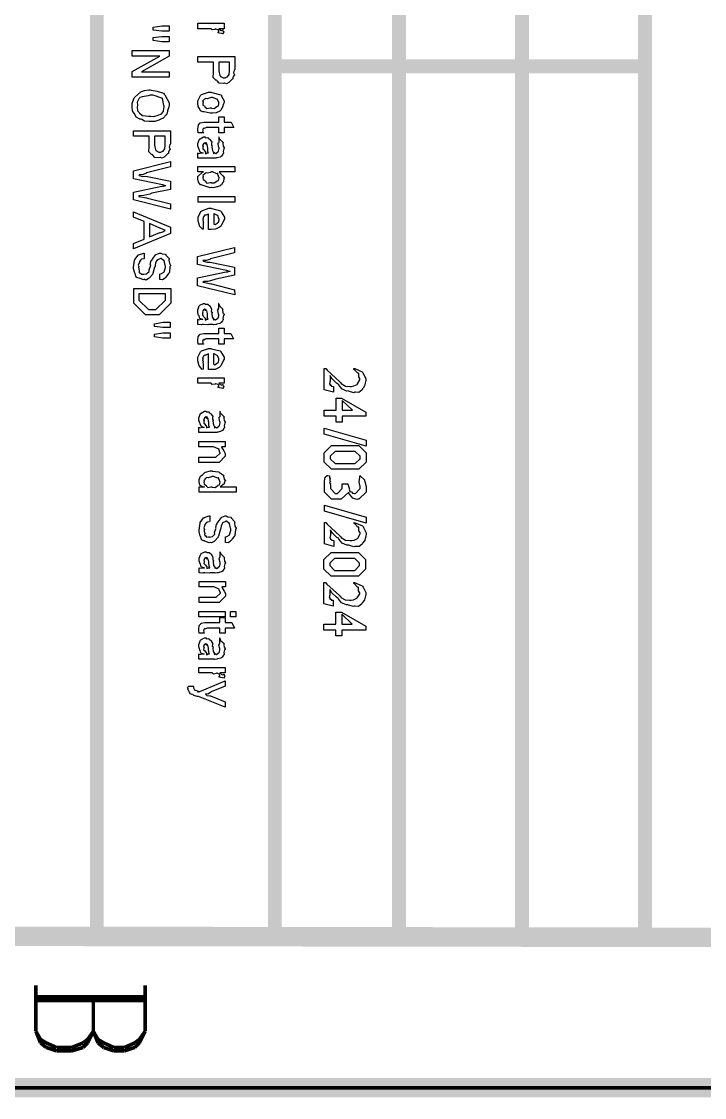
# Model space of a CAD drawing. Extents: x 0.1 to 11.6, y 0.3 to 16.2.
# Drawn here: x 2.802 to 3.793, y 0.296 to 1.857 of the extents above; entities that cross this region are included whole.
import ezdxf

# ---------------------------------------------------------------- set-up
doc = ezdxf.new("R2010")
doc.units = 0
doc.header["$MEASUREMENT"] = 0

msp = doc.modelspace()

# ---------------------------------------------------------------- linework, layer by layer
at = {"color": 0, "const_width": 0.005208}
msp.add_lwpolyline([(0.155003, 16.22), (11.57, 16.22), (11.57, 0.310004), (0.155003, 0.310004), (0.155003, 16.22)], close=True, dxfattribs=at)
at = {"color": 0}
for points, const_width in [([(2.91168, 0.530003), (2.91168, 4.18001)], 0.02), ([(3.16997, 0.528321), (3.16997, 4.18001)], 0.02), ([(3.34999, 0.528321), (3.34999, 4.18001)], 0.02), ([(3.52832, 0.528321), (3.52832, 4.18001)], 0.02), ([(3.70665, 0.528321), (3.70665, 4.18001)], 0.02), ([(3.16997, 1.79167), (3.70665, 1.79167)], 0.02), ([(11.315, 0.516656), (0.398329, 0.533311)], 0.028333), ([(2.82335, 0.391656), (2.82335, 0.458333)], 0.005208), ([(2.98167, 0.458333), (2.98167, 0.391656)], 0.005208), ([(2.98167, 0.441678), (2.82335, 0.441678)], 0.005208), ([(2.98167, 0.436686), (2.82335, 0.436686)], 0.005208), ([(2.90668, 0.436686), (2.90668, 0.391656)], 0.005208), ([(2.83003, 0.375), (2.82335, 0.391656)], 0.005208), ([(2.83003, 0.379992), (2.82335, 0.391656)], 0.005208), ([(2.90668, 0.391656), (2.89833, 0.375)], 0.005208), ([(2.90668, 0.391656), (2.89833, 0.379992)], 0.005208), ([(2.91336, 0.375), (2.90668, 0.391656)], 0.005208), ([(2.91336, 0.379992), (2.90668, 0.391656)], 0.005208), ([(2.98167, 0.391656), (2.97331, 0.375)], 0.005208), ([(2.98167, 0.391656), (2.97331, 0.379992)], 0.005208), ([(2.83832, 0.375), (2.83003, 0.379992)], 0.005208), ([(2.83832, 0.368326), (2.83003, 0.375)], 0.005208), ([(2.85335, 0.368326), (2.83832, 0.375)], 0.005208), ([(2.89165, 0.375), (2.875, 0.368326)], 0.005208), ([(2.89833, 0.379992), (2.89165, 0.375)], 0.005208), ([(2.89833, 0.375), (2.89165, 0.368326)], 0.005208), ([(2.92165, 0.375), (2.91336, 0.379992)], 0.005208), ([(2.92165, 0.368326), (2.91336, 0.375)], 0.005208), ([(2.93668, 0.368326), (2.92165, 0.375)], 0.005208), ([(2.96669, 0.375), (2.95167, 0.368326)], 0.005208), ([(2.97331, 0.379992), (2.96669, 0.375)], 0.005208), ([(2.97331, 0.375), (2.96669, 0.368326)], 0.005208), ([(2.85335, 0.363336), (2.83832, 0.368326)], 0.005208), ([(2.875, 0.368326), (2.85335, 0.368326)], 0.005208), ([(2.875, 0.363336), (2.85335, 0.363336)], 0.005208), ([(2.89165, 0.368326), (2.875, 0.363336)], 0.005208), ([(2.93668, 0.363336), (2.92165, 0.368326)], 0.005208), ([(2.95167, 0.368326), (2.93668, 0.368326)], 0.005208), ([(2.95167, 0.363336), (2.93668, 0.363336)], 0.005208), ([(2.96669, 0.368326), (2.95167, 0.363336)], 0.005208), ([(11.57, 0.310004), (0.155003, 0.310004)], 0.028333)]:
    msp.add_lwpolyline(points, dxfattribs=dict(at, const_width=const_width))
for points in [[(2.9936, 1.84847), (3.00597, 1.85043), (3.0166, 1.85043), (3.0166, 1.84283), (3.00597, 1.84283), (2.9936, 1.84435), (2.9936, 1.84847)], [(3.05806, 1.85406), (3.09625, 1.85406), (3.09625, 1.84625), (3.08865, 1.84625), (3.08903, 1.84543), (3.09218, 1.84369), (3.09451, 1.84446), (3.09472, 1.84429), (3.09451, 1.84386), (3.09472, 1.84196), (3.09625, 1.84212), (3.09625, 1.84212), (3.09571, 1.84158), (3.09451, 1.83942), (3.09478, 1.83876), (3.09472, 1.83865), (3.08712, 1.84017), (3.08712, 1.84017), (3.08865, 1.84196), (3.08865, 1.84256), (3.08865, 1.84256), (3.08757, 1.8444), (3.08735, 1.84451), (3.08735, 1.84451), (3.08442, 1.84571), (3.0841, 1.84582), (3.08301, 1.84522), (3.0791, 1.84468), (3.07747, 1.84625), (3.07693, 1.84625), (3.05806, 1.84625), (3.05806, 1.85406)], [(2.9936, 1.83328), (3.00597, 1.83501), (3.0166, 1.83501), (3.0166, 1.82742), (3.00597, 1.82742), (2.9936, 1.82915), (2.9936, 1.83328)], [(2.96306, 1.81446), (3.01665, 1.81446), (3.01665, 1.80643), (2.97651, 1.78386), (3.01665, 1.78386), (3.01665, 1.77604), (2.96306, 1.77604), (2.96306, 1.78407), (3.00319, 1.80664), (2.96306, 1.80664), (2.96306, 1.81446)], [(3.05811, 1.80572), (3.11171, 1.80572), (3.11171, 1.78683), (3.11089, 1.78614), (3.11008, 1.78228), (3.11133, 1.77951), (3.11128, 1.77903), (3.11046, 1.77815), (3.10883, 1.77479), (3.10889, 1.77328), (3.10867, 1.77294), (3.10764, 1.7724), (3.10422, 1.7691), (3.10368, 1.76882), (3.10303, 1.76801), (3.09987, 1.76633), (3.0975, 1.76731), (3.09674, 1.76731), (3.09511, 1.76671), (3.08931, 1.76719), (3.08643, 1.77078), (3.08567, 1.77143), (3.08469, 1.77121), (3.08051, 1.77522), (3.08111, 1.78299), (3.08111, 1.78554), (3.08111, 1.7979), (3.05811, 1.7979), (3.05811, 1.80572)], [(3.08871, 1.7979), (3.08871, 1.78597), (3.08843, 1.785), (3.09033, 1.77815), (3.09065, 1.77772), (3.0906, 1.77718), (3.095, 1.77512), (3.09651, 1.77512), (3.09651, 1.77512), (3.09771, 1.77512), (3.10075, 1.77642), (3.10107, 1.77664), (3.10107, 1.77664), (3.10357, 1.77994), (3.10368, 1.78033), (3.10368, 1.78033), (3.10411, 1.78472), (3.10411, 1.78618), (3.10411, 1.7979), (3.08871, 1.7979)], [(2.98921, 1.75776), (2.99035, 1.75728), (2.99918, 1.75543), (3.00819, 1.75256), (3.00939, 1.75146), (3.01019, 1.75038), (3.01676, 1.73867), (3.01676, 1.73475), (3.0159, 1.73301), (3.01438, 1.72706), (3.01383, 1.72368), (3.01329, 1.72282), (3.01215, 1.72114), (3.00808, 1.71647), (3.00472, 1.71506), (3.00375, 1.71457), (3.00174, 1.71376), (2.99561, 1.71186), (2.99126, 1.71175), (2.98986, 1.71175), (2.98757, 1.71164), (2.98079, 1.71229), (2.97678, 1.71431), (2.97575, 1.71479), (2.9739, 1.71485), (2.96858, 1.71767), (2.96674, 1.72217), (2.96619, 1.72304), (2.96582, 1.72299), (2.96354, 1.72706), (2.96317, 1.73286), (2.96317, 1.73475), (2.96317, 1.73779), (2.96604, 1.74604), (2.96664, 1.7469), (2.96696, 1.74701), (2.97538, 1.7545), (2.9764, 1.75494), (2.9764, 1.75494), (2.98096, 1.75667), (2.98714, 1.75776), (2.98921, 1.75776)], [(2.98921, 1.74994), (2.98639, 1.74903), (2.9776, 1.74735), (2.97428, 1.74636), (2.97379, 1.74561), (2.9726, 1.74447), (2.97017, 1.73975), (2.97076, 1.736), (2.97076, 1.73475), (2.97021, 1.73307), (2.97054, 1.72726), (2.97325, 1.72444), (2.97379, 1.72368), (2.97368, 1.72353), (2.97797, 1.72049), (2.98687, 1.71935), (2.98986, 1.71935), (2.98986, 1.71935), (2.99414, 1.71869), (3.00076, 1.72097), (3.00179, 1.72131), (3.00179, 1.72131), (3.00521, 1.72211), (3.0084, 1.72612), (3.00851, 1.72672), (3.00831, 1.72706), (3.00917, 1.73269), (3.00917, 1.73454), (3.00879, 1.73475), (3.00678, 1.74485), (3.00635, 1.74561), (3.00575, 1.74567), (2.99333, 1.74994), (2.98921, 1.74994)], [(3.07731, 1.7544), (3.07856, 1.7539), (3.09164, 1.75028), (3.0925, 1.7494), (3.09261, 1.74858), (3.0964, 1.74143), (3.0964, 1.73899), (3.09554, 1.73747), (3.09381, 1.73236), (3.09224, 1.72885), (3.09142, 1.72814), (3.09017, 1.72678), (3.0849, 1.72396), (3.07954, 1.72379), (3.07775, 1.72379), (3.07611, 1.72353), (3.06733, 1.72542), (3.06668, 1.72575), (3.06554, 1.72564), (3.06196, 1.72732), (3.06071, 1.73058), (3.06039, 1.73118), (3.06028, 1.73118), (3.05849, 1.73356), (3.05821, 1.73763), (3.05821, 1.73899), (3.05821, 1.74181), (3.06218, 1.74957), (3.06299, 1.75028), (3.06342, 1.75082), (3.07383, 1.7544), (3.07731, 1.7544)], [(3.07731, 1.74658), (3.07611, 1.74576), (3.07161, 1.74457), (3.06913, 1.74496), (3.06862, 1.74462), (3.06765, 1.74382), (3.06515, 1.74089), (3.06581, 1.73947), (3.06581, 1.73899), (3.06538, 1.73839), (3.06554, 1.73546), (3.06814, 1.73394), (3.06862, 1.73357), (3.06847, 1.73296), (3.07101, 1.73031), (3.0759, 1.73139), (3.07753, 1.73139), (3.07781, 1.73085), (3.08176, 1.73058), (3.0855, 1.73324), (3.08599, 1.73356), (3.08604, 1.73351), (3.08806, 1.73438), (3.08882, 1.73785), (3.08882, 1.73899), (3.08854, 1.73921), (3.08643, 1.74431), (3.08599, 1.74462), (3.0855, 1.74408), (3.07932, 1.74658), (3.07731, 1.74658)], [(3.06674, 1.69526), (3.05892, 1.69526), (3.05875, 1.69536), (3.05826, 1.69938), (3.05826, 1.70068), (3.05826, 1.70068), (3.05897, 1.70643), (3.05914, 1.70676), (3.05925, 1.70692), (3.06162, 1.70964), (3.06196, 1.70981), (3.06196, 1.70981), (3.06717, 1.71067), (3.0689, 1.71067), (3.08886, 1.71067), (3.08886, 1.71826), (3.09646, 1.71826), (3.09646, 1.71067), (3.10644, 1.71067), (3.11035, 1.70285), (3.09646, 1.70285), (3.09646, 1.69526), (3.08886, 1.69526), (3.08886, 1.70285), (3.07042, 1.70285), (3.06967, 1.70232), (3.06694, 1.70128), (3.06739, 1.70264), (3.06739, 1.70264), (3.06694, 1.70215), (3.0656, 1.70063), (3.06629, 1.70133), (3.06629, 1.70133), (3.06586, 1.70079), (3.06494, 1.69883), (3.06586, 1.69879), (3.06586, 1.69874), (3.06549, 1.69824), (3.06511, 1.69624), (3.06657, 1.69564), (3.06674, 1.69526)], [(2.96479, 1.69792), (3.01839, 1.69792), (3.01839, 1.67904), (3.01758, 1.67833), (3.01676, 1.67449), (3.01801, 1.67171), (3.01796, 1.67122), (3.01714, 1.67036), (3.01551, 1.667), (3.01557, 1.66547), (3.01535, 1.66515), (3.01432, 1.66461), (3.0109, 1.66129), (3.01036, 1.66103), (3.00971, 1.66021), (3.00657, 1.65853), (3.00418, 1.6595), (3.00342, 1.6595), (3.00179, 1.65892), (2.99599, 1.6594), (2.99311, 1.66297), (2.99235, 1.66362), (2.99137, 1.66342), (2.98719, 1.66743), (2.98779, 1.67518), (2.98779, 1.67774), (2.98779, 1.69011), (2.96479, 1.69011), (2.96479, 1.69792)], [(2.99539, 1.69011), (2.99539, 1.67817), (2.99511, 1.67719), (2.99701, 1.67036), (2.99735, 1.66992), (2.99729, 1.66938), (3.00168, 1.66732), (3.00319, 1.66732), (3.00319, 1.66732), (3.00439, 1.66732), (3.00743, 1.66862), (3.00776, 1.66883), (3.00776, 1.66883), (3.01025, 1.67215), (3.01036, 1.67253), (3.01036, 1.67253), (3.01079, 1.67692), (3.01079, 1.67839), (3.01079, 1.69011), (2.99539, 1.69011)], [(3.06592, 1.66618), (3.06506, 1.66585), (3.06142, 1.66738), (3.06033, 1.67111), (3.06006, 1.6716), (3.05963, 1.67188), (3.05832, 1.67626), (3.05832, 1.67768), (3.05832, 1.67985), (3.06065, 1.68588), (3.06114, 1.68636), (3.06136, 1.68658), (3.06657, 1.68918), (3.06831, 1.68918), (3.06831, 1.68918), (3.0695, 1.68815), (3.07269, 1.68832), (3.07308, 1.6881), (3.07335, 1.6875), (3.07611, 1.6856), (3.07633, 1.68528), (3.07617, 1.68479), (3.07835, 1.68153), (3.0785, 1.68115), (3.07818, 1.68033), (3.07796, 1.67751), (3.0791, 1.67654), (3.07915, 1.67617), (3.07872, 1.67458), (3.07926, 1.66943), (3.08111, 1.66672), (3.08132, 1.66618), (3.08111, 1.6659), (3.081, 1.66482), (3.08219, 1.66618), (3.08263, 1.66618), (3.08257, 1.66612), (3.0841, 1.66519), (3.08697, 1.66749), (3.08718, 1.66769), (3.08718, 1.66769), (3.08832, 1.66862), (3.08892, 1.67236), (3.08892, 1.67356), (3.08865, 1.67383), (3.08746, 1.67871), (3.08718, 1.67899), (3.08718, 1.67899), (3.08838, 1.68132), (3.08892, 1.68137), (3.08892, 1.68918), (3.08865, 1.68896), (3.08931, 1.68668), (3.08979, 1.68636), (3.09, 1.68576), (3.09446, 1.68153), (3.09478, 1.68093), (3.09446, 1.67974), (3.095, 1.67568), (3.09651, 1.67344), (3.09651, 1.67269), (3.09576, 1.67176), (3.09478, 1.66797), (3.09521, 1.66558), (3.095, 1.6651), (3.09429, 1.66417), (3.09229, 1.66129), (3.09153, 1.66092), (3.09131, 1.66075), (3.09044, 1.6601), (3.08599, 1.6589), (3.08544, 1.65881), (3.08442, 1.65858), (3.08137, 1.65821), (3.08051, 1.65858), (3.08024, 1.65858), (3.07417, 1.65858), (3.07292, 1.65831), (3.06668, 1.65858), (3.06461, 1.65858), (3.06353, 1.65831), (3.05963, 1.65858), (3.05832, 1.65858), (3.05832, 1.66618), (3.05875, 1.66536), (3.06413, 1.66618), (3.06592, 1.66618)], [(3.07374, 1.66618), (3.07374, 1.66618), (3.07275, 1.66829), (3.07249, 1.67356), (3.07243, 1.67443), (3.07232, 1.67449), (3.07161, 1.67854), (3.07156, 1.67876), (3.07113, 1.6786), (3.0695, 1.67871), (3.07053, 1.68067), (3.07047, 1.68072), (3.06999, 1.68039), (3.06825, 1.67974), (3.06917, 1.68137), (3.06917, 1.68137), (3.06858, 1.68088), (3.06651, 1.67953), (3.06679, 1.68007), (3.06679, 1.68007), (3.06625, 1.67936), (3.06506, 1.67681), (3.06592, 1.67583), (3.06592, 1.67551), (3.06549, 1.67486), (3.06521, 1.6721), (3.06679, 1.6709), (3.067, 1.67051), (3.06689, 1.67042), (3.06939, 1.66726), (3.06961, 1.66704), (3.06933, 1.66667), (3.06933, 1.66493), (3.07178, 1.66618), (3.07264, 1.66618), (3.07374, 1.66618)], [(2.9649, 1.64014), (3.0185, 1.65338), (3.0185, 1.64578), (2.98378, 1.6371), (2.98253, 1.63601), (2.97749, 1.63422), (2.97342, 1.6345), (2.9725, 1.63428), (2.97331, 1.63331), (2.97857, 1.63183), (2.98264, 1.63222), (2.98292, 1.63211), (3.0185, 1.62494), (3.0185, 1.61301), (2.99137, 1.60758), (2.98861, 1.60644), (2.97982, 1.60422), (2.9739, 1.60394), (2.9725, 1.60368), (2.97282, 1.60297), (2.98394, 1.60075), (2.98508, 1.60043), (3.0185, 1.59196), (3.01872, 1.58458), (2.9649, 1.59782), (2.9649, 1.60932), (3.00612, 1.61779), (3.00612, 1.61779), (3.00857, 1.61783), (3.01112, 1.61887), (3.01199, 1.61887), (3.01112, 1.61838), (3.00722, 1.61985), (3.00678, 1.61996), (2.9649, 1.62842), (2.9649, 1.64014)], [(3.05838, 1.63846), (3.05838, 1.64626), (3.11199, 1.64626), (3.11199, 1.63846), (3.08919, 1.63846), (3.09011, 1.63693), (3.09435, 1.63297), (3.09657, 1.63043), (3.09657, 1.62956), (3.09571, 1.62879), (3.09549, 1.62435), (3.09526, 1.62392), (3.09457, 1.62294), (3.0925, 1.61996), (3.09158, 1.61957), (3.09136, 1.61936), (3.0905, 1.61849), (3.08604, 1.61692), (3.0855, 1.61675), (3.08421, 1.61637), (3.08024, 1.6154), (3.07861, 1.61567), (3.07813, 1.61567), (3.07601, 1.6154), (3.06424, 1.61914), (3.06336, 1.61979), (3.06222, 1.61985), (3.05897, 1.62338), (3.05838, 1.62804), (3.05838, 1.62956), (3.05838, 1.63178), (3.06506, 1.63797), (3.0664, 1.63846), (3.05838, 1.63846)], [(3.07769, 1.63846), (3.07661, 1.63764), (3.07232, 1.63661), (3.07026, 1.63737), (3.06988, 1.63715), (3.06868, 1.63624), (3.06549, 1.63308), (3.06597, 1.63162), (3.06597, 1.63108), (3.06554, 1.63047), (3.06569, 1.6275), (3.06831, 1.62603), (3.06879, 1.62565), (3.06862, 1.625), (3.07113, 1.62218), (3.07585, 1.62326), (3.07747, 1.62326), (3.07781, 1.62267), (3.08188, 1.62244), (3.08567, 1.62511), (3.08615, 1.62543), (3.08621, 1.62538), (3.08822, 1.62625), (3.08897, 1.62972), (3.08897, 1.63086), (3.08871, 1.63103), (3.08658, 1.63596), (3.08615, 1.63628), (3.08567, 1.63579), (3.07964, 1.63846), (3.07769, 1.63846)], [(3.05849, 1.6026), (3.11208, 1.6026), (3.11208, 1.59478), (3.05849, 1.59478), (3.05849, 1.6026)], [(2.965, 1.58057), (3.01861, 1.55821), (3.01861, 1.54932), (2.965, 1.52697), (2.965, 1.53456), (2.98042, 1.54107), (2.98042, 1.56646), (2.965, 1.57297), (2.965, 1.58057)], [(3.06608, 1.56272), (3.06608, 1.55533), (3.06483, 1.55528), (3.06076, 1.5599), (3.06044, 1.56054), (3.06044, 1.56054), (3.05849, 1.56754), (3.05849, 1.56987), (3.05849, 1.57281), (3.06261, 1.58089), (3.06347, 1.5816), (3.06386, 1.58214), (3.07394, 1.58572), (3.07736, 1.58572), (3.0785, 1.58524), (3.09082, 1.58214), (3.09169, 1.58138), (3.09207, 1.58051), (3.09668, 1.57269), (3.09668, 1.5701), (3.09581, 1.56863), (3.09196, 1.56017), (3.09104, 1.55946), (3.08974, 1.55811), (3.08382, 1.55529), (3.07764, 1.55513), (3.07563, 1.55513), (3.07536, 1.55496), (3.07422, 1.55513), (3.07389, 1.55513), (3.07389, 1.5779), (3.07329, 1.57715), (3.07026, 1.57568), (3.06825, 1.57585), (3.06803, 1.57553), (3.06722, 1.57471), (3.06532, 1.57172), (3.06608, 1.57038), (3.06608, 1.56987), (3.06554, 1.56922), (3.06608, 1.56646), (3.06608, 1.56554), (3.06581, 1.56543), (3.06608, 1.56343), (3.06608, 1.56272)], [(3.08149, 1.5779), (3.08149, 1.56272), (3.08143, 1.56267), (3.08317, 1.56201), (3.08615, 1.56424), (3.08649, 1.56446), (3.08649, 1.56446), (3.08838, 1.56543), (3.08908, 1.56912), (3.08908, 1.57032), (3.08882, 1.57047), (3.08724, 1.57542), (3.08692, 1.57574), (3.08669, 1.57547), (3.08203, 1.5779), (3.08149, 1.5779)], [(2.98801, 1.56343), (2.98801, 1.54411), (3.00319, 1.55062), (3.00331, 1.55035), (3.00726, 1.55143), (3.01085, 1.55382), (3.01101, 1.55387), (3.01014, 1.55399), (3.00379, 1.55681), (3.00299, 1.55712), (2.98801, 1.56343)], [(2.98053, 1.52083), (2.98053, 1.51303), (2.98008, 1.51232), (2.97646, 1.51172), (2.97618, 1.5115), (2.97542, 1.51079), (2.97336, 1.50836), (2.97364, 1.50743), (2.97358, 1.50717), (2.97293, 1.5064), (2.97185, 1.50336), (2.97271, 1.50136), (2.97271, 1.50065), (2.97211, 1.50017), (2.97325, 1.49544), (2.97336, 1.49501), (2.97304, 1.49442), (2.97331, 1.49197), (2.97532, 1.49175), (2.97553, 1.49154), (2.97538, 1.49143), (2.97586, 1.49001), (2.97868, 1.49024), (2.97965, 1.49024), (2.98004, 1.48996), (2.98406, 1.49078), (2.98443, 1.49089), (2.98443, 1.49089), (2.98747, 1.49387), (2.98768, 1.49436), (2.98768, 1.49436), (2.98742, 1.49658), (2.98958, 1.50196), (2.98986, 1.50304), (2.98921, 1.50396), (2.99013, 1.50857), (2.99283, 1.51232), (2.99311, 1.51281), (2.99311, 1.51281), (2.99739, 1.51856), (2.99789, 1.51888), (2.99794, 1.51888), (3.00276, 1.52083), (3.00439, 1.52083), (3.00439, 1.52083), (3.00667, 1.51953), (3.01101, 1.51904), (3.01156, 1.51867), (3.01172, 1.51796), (3.01644, 1.51269), (3.01676, 1.51193), (3.01633, 1.51064), (3.01693, 1.50597), (3.01872, 1.50315), (3.01872, 1.50217), (3.01768, 1.50108), (3.01708, 1.49274), (3.01676, 1.49197), (3.01579, 1.491), (3.01324, 1.48753), (3.01187, 1.48568), (3.01133, 1.48525), (3.01058, 1.48415), (3.007, 1.48172), (3.00407, 1.48247), (3.00331, 1.48242), (3.00331, 1.49024), (3.00331, 1.49024), (3.00543, 1.49089), (3.00885, 1.49306), (3.00917, 1.49349), (3.00917, 1.49349), (3.01112, 1.49983), (3.01112, 1.50196), (3.01074, 1.50282), (3.00928, 1.50999), (3.00896, 1.51042), (3.0084, 1.51008), (3.00504, 1.51303), (3.00396, 1.51303), (3.0031, 1.51243), (3.00006, 1.51107), (2.99963, 1.51133), (2.99963, 1.51129), (2.99881, 1.51019), (2.99701, 1.50657), (2.99642, 1.50276), (2.99615, 1.50151), (2.99556, 1.50017), (2.99311, 1.49137), (2.99289, 1.49089), (2.99257, 1.48986), (2.98822, 1.48492), (2.98768, 1.4846), (2.98676, 1.48367), (2.98324, 1.48156), (2.98118, 1.48242), (2.98053, 1.48242), (2.97982, 1.48178), (2.97331, 1.48443), (2.97271, 1.48481), (2.972, 1.48449), (2.96858, 1.486), (2.96739, 1.49046), (2.96707, 1.4911), (2.96658, 1.49143), (2.96511, 1.49804), (2.96511, 1.50022), (2.96511, 1.50022), (2.96653, 1.51053), (2.96685, 1.51129), (2.96685, 1.51129), (2.97168, 1.51779), (2.97228, 1.51822), (2.97228, 1.51833), (2.97976, 1.52083), (2.98053, 1.52083)], [(3.05783, 1.51568), (3.11143, 1.52892), (3.11143, 1.52132), (3.07671, 1.51264), (3.07547, 1.51156), (3.07042, 1.50976), (3.06635, 1.51004), (3.06543, 1.50982), (3.06625, 1.50885), (3.0715, 1.50737), (3.07557, 1.50776), (3.07585, 1.50765), (3.11143, 1.50049), (3.11143, 1.48856), (3.08431, 1.48313), (3.08154, 1.48199), (3.07275, 1.47976), (3.06683, 1.47949), (3.06543, 1.47922), (3.06575, 1.47851), (3.07688, 1.47629), (3.07801, 1.47596), (3.11143, 1.4675), (3.11165, 1.46012), (3.05783, 1.47336), (3.05783, 1.48486), (3.09907, 1.49332), (3.09907, 1.49332), (3.10151, 1.49338), (3.10406, 1.49442), (3.10493, 1.49442), (3.10406, 1.49392), (3.10015, 1.49539), (3.09972, 1.4955), (3.05783, 1.50396), (3.05783, 1.51568)], [(2.96522, 1.46946), (3.01882, 1.46946), (3.01882, 1.4534), (3.01882, 1.44797), (3.0019, 1.43104), (2.99235, 1.43104), (2.98215, 1.43104), (2.96522, 1.44797), (2.96522, 1.45275), (2.96522, 1.46946)], [(2.97282, 1.46164), (2.97282, 1.45296), (2.97282, 1.45253), (2.98671, 1.43886), (2.99235, 1.43886), (2.99735, 1.43886), (3.01124, 1.45253), (3.01124, 1.45318), (3.01124, 1.46164), (2.97282, 1.46164)], [(3.0656, 1.42469), (3.06472, 1.42438), (3.06108, 1.42589), (3.06, 1.42962), (3.05974, 1.43013), (3.05931, 1.43039), (3.058, 1.43479), (3.058, 1.43619), (3.058, 1.43838), (3.06033, 1.44439), (3.06082, 1.44487), (3.06104, 1.4451), (3.06625, 1.44769), (3.06799, 1.44769), (3.06799, 1.44769), (3.06917, 1.44667), (3.07238, 1.44683), (3.07275, 1.44661), (3.07303, 1.44601), (3.07579, 1.44411), (3.07601, 1.44379), (3.07585, 1.44331), (3.07801, 1.44006), (3.07818, 1.43967), (3.07785, 1.43886), (3.07764, 1.43604), (3.07878, 1.43506), (3.07883, 1.43468), (3.0784, 1.43311), (3.07894, 1.42794), (3.08078, 1.42524), (3.081, 1.42469), (3.08078, 1.42443), (3.08068, 1.42333), (3.08188, 1.42469), (3.08231, 1.42469), (3.08225, 1.42464), (3.08376, 1.42372), (3.08664, 1.426), (3.08686, 1.42622), (3.08686, 1.42622), (3.088, 1.42714), (3.0886, 1.43088), (3.0886, 1.43207), (3.08832, 1.43235), (3.08712, 1.43722), (3.08686, 1.4375), (3.08686, 1.4375), (3.08806, 1.43983), (3.0886, 1.43989), (3.0886, 1.44769), (3.08832, 1.44749), (3.08897, 1.44521), (3.08946, 1.44487), (3.08968, 1.44428), (3.09412, 1.44006), (3.09446, 1.43946), (3.09412, 1.43826), (3.09467, 1.43419), (3.09619, 1.43196), (3.09619, 1.43121), (3.09543, 1.43028), (3.09446, 1.42649), (3.09489, 1.4241), (3.09467, 1.42361), (3.09397, 1.42269), (3.09196, 1.41982), (3.09119, 1.41943), (3.09099, 1.41928), (3.09011, 1.41862), (3.08567, 1.41743), (3.08512, 1.41732), (3.0841, 1.4171), (3.08106, 1.41672), (3.08018, 1.4171), (3.07992, 1.4171), (3.07383, 1.4171), (3.0726, 1.41683), (3.06635, 1.4171), (3.06429, 1.4171), (3.06321, 1.41683), (3.05931, 1.4171), (3.058, 1.4171), (3.058, 1.42469), (3.05843, 1.42387), (3.06381, 1.42469), (3.0656, 1.42469)], [(3.0734, 1.42469), (3.0734, 1.42469), (3.07243, 1.42681), (3.07215, 1.43207), (3.0721, 1.43294), (3.072, 1.433), (3.07129, 1.43707), (3.07124, 1.43728), (3.07081, 1.43713), (3.06917, 1.43722), (3.07021, 1.43918), (3.07015, 1.43924), (3.06967, 1.43892), (3.06793, 1.43826), (3.06885, 1.43989), (3.06885, 1.43989), (3.06825, 1.4394), (3.06619, 1.43804), (3.06646, 1.43858), (3.06646, 1.43858), (3.06592, 1.43788), (3.06472, 1.43533), (3.0656, 1.43435), (3.0656, 1.43403), (3.06515, 1.43338), (3.06489, 1.43061), (3.06646, 1.42942), (3.06668, 1.42904), (3.06657, 1.42893), (3.06907, 1.42578), (3.06928, 1.42557), (3.06901, 1.42518), (3.06901, 1.42344), (3.07146, 1.42469), (3.07232, 1.42469), (3.0734, 1.42469)], [(2.99511, 1.41835), (3.00749, 1.42031), (3.01812, 1.42031), (3.01812, 1.41271), (3.00749, 1.41271), (2.99511, 1.41422), (2.99511, 1.41835)], [(2.99511, 1.40315), (3.00749, 1.40489), (3.01812, 1.40489), (3.01812, 1.39729), (3.00749, 1.39729), (2.99511, 1.39903), (2.99511, 1.40315)], [(3.06651, 1.38862), (3.05871, 1.38862), (3.05854, 1.38873), (3.05806, 1.39274), (3.05806, 1.39404), (3.05806, 1.39404), (3.05875, 1.39979), (3.05892, 1.40012), (3.05903, 1.40028), (3.06142, 1.403), (3.06174, 1.40315), (3.06174, 1.40315), (3.06694, 1.40403), (3.06868, 1.40403), (3.08865, 1.40403), (3.08865, 1.41163), (3.09625, 1.41163), (3.09625, 1.40403), (3.10622, 1.40403), (3.11014, 1.39621), (3.09625, 1.39621), (3.09625, 1.38862), (3.08865, 1.38862), (3.08865, 1.39621), (3.07021, 1.39621), (3.06944, 1.39567), (3.06674, 1.39464), (3.06717, 1.396), (3.06717, 1.396), (3.06674, 1.39551), (3.06538, 1.39399), (3.06608, 1.39469), (3.06608, 1.39469), (3.06565, 1.39415), (3.06472, 1.39219), (3.06565, 1.39214), (3.06565, 1.3921), (3.06526, 1.3916), (3.06489, 1.3896), (3.06635, 1.389), (3.06651, 1.38862)], [(3.06569, 1.35954), (3.06569, 1.35216), (3.06446, 1.35211), (3.06039, 1.35672), (3.06006, 1.35737), (3.06006, 1.35737), (3.05811, 1.36437), (3.05811, 1.3667), (3.05811, 1.36963), (3.06222, 1.37771), (3.0631, 1.37842), (3.06347, 1.37896), (3.07357, 1.38254), (3.07699, 1.38254), (3.07813, 1.38205), (3.09044, 1.37896), (3.09131, 1.3782), (3.09169, 1.37733), (3.09631, 1.36952), (3.09631, 1.36692), (3.09543, 1.36545), (3.09158, 1.35699), (3.09065, 1.35628), (3.08936, 1.35493), (3.08344, 1.35211), (3.07726, 1.35194), (3.07525, 1.35194), (3.07497, 1.35178), (3.07383, 1.35194), (3.07351, 1.35194), (3.07351, 1.37473), (3.07292, 1.37397), (3.06988, 1.3725), (3.06787, 1.37267), (3.06765, 1.37234), (3.06685, 1.37153), (3.06494, 1.36854), (3.06569, 1.36719), (3.06569, 1.3667), (3.06515, 1.36605), (3.06569, 1.36328), (3.06569, 1.36236), (3.06543, 1.36225), (3.06569, 1.36024), (3.06569, 1.35954)], [(3.08111, 1.37473), (3.08111, 1.35954), (3.08106, 1.35948), (3.08279, 1.35883), (3.08578, 1.36106), (3.0861, 1.36127), (3.0861, 1.36127), (3.088, 1.36225), (3.08871, 1.36594), (3.08871, 1.36713), (3.08843, 1.3673), (3.08686, 1.37223), (3.08653, 1.37256), (3.08632, 1.37229), (3.08165, 1.37473), (3.08111, 1.37473)], [(3.25489, 1.31885), (3.24143, 1.32232), (3.24143, 1.35335), (3.2436, 1.35335), (3.24561, 1.35097), (3.26389, 1.33415), (3.26531, 1.33317), (3.26585, 1.3316), (3.27214, 1.32785), (3.27869, 1.32731), (3.28093, 1.32731), (3.28093, 1.32731), (3.28435, 1.32802), (3.28922, 1.33024), (3.28982, 1.33078), (3.28982, 1.33095), (3.29329, 1.33686), (3.29329, 1.33882), (3.29312, 1.33876), (3.29144, 1.34131), (3.29144, 1.34608), (3.29113, 1.34663), (3.2901, 1.34663), (3.28532, 1.35156), (3.28461, 1.35183), (3.28461, 1.35335), (3.28586, 1.35319), (3.29665, 1.34847), (3.29742, 1.34771), (3.29812, 1.34625), (3.30197, 1.3386), (3.30197, 1.33599), (3.30154, 1.33398), (3.30007, 1.32802), (3.29779, 1.32465), (3.29699, 1.32384), (3.29628, 1.32227), (3.29161, 1.31858), (3.28683, 1.31885), (3.28526, 1.31885), (3.28429, 1.31825), (3.27686, 1.32048), (3.27615, 1.3208), (3.27403, 1.32058), (3.26704, 1.32368), (3.26247, 1.32948), (3.26161, 1.33057), (3.25939, 1.33192), (3.25293, 1.33827), (3.25032, 1.34261), (3.25011, 1.34294), (3.25011, 1.33447), (3.24963, 1.33377), (3.24903, 1.33116), (3.25028, 1.33095), (3.25032, 1.33078), (3.25006, 1.33057), (3.24978, 1.32916), (3.25163, 1.32899), (3.25185, 1.32883), (3.25168, 1.32878), (3.25179, 1.32764), (3.25456, 1.32742), (3.25489, 1.32731), (3.25489, 1.31885)], [(3.05817, 1.33963), (3.09636, 1.33963), (3.09636, 1.33181), (3.08876, 1.33181), (3.08914, 1.331), (3.09229, 1.32926), (3.09463, 1.33002), (3.09483, 1.32986), (3.09463, 1.32942), (3.09483, 1.32753), (3.09636, 1.32769), (3.09636, 1.32769), (3.09581, 1.32715), (3.09463, 1.32498), (3.09489, 1.32433), (3.09483, 1.32422), (3.08724, 1.32574), (3.08724, 1.32574), (3.08876, 1.32753), (3.08876, 1.32813), (3.08876, 1.32813), (3.08768, 1.32997), (3.08746, 1.33008), (3.08746, 1.33008), (3.08453, 1.33127), (3.08421, 1.33138), (3.08311, 1.33078), (3.07921, 1.33024), (3.07758, 1.33181), (3.07704, 1.33181), (3.05817, 1.33181), (3.05817, 1.33963)], [(3.26753, 1.27556), (3.25885, 1.27556), (3.25885, 1.28402), (3.24149, 1.28402), (3.24149, 1.2927), (3.25885, 1.2927), (3.25885, 1.31006), (3.26665, 1.31006), (3.30203, 1.28988), (3.30203, 1.28402), (3.26753, 1.28402), (3.26753, 1.27556)], [(3.26753, 1.2927), (3.28228, 1.2927), (3.26753, 1.30702), (3.26753, 1.2927)], [(3.06739, 1.26828), (3.06651, 1.26796), (3.06287, 1.26948), (3.06179, 1.27322), (3.06153, 1.27371), (3.06108, 1.27398), (3.05979, 1.27837), (3.05979, 1.27978), (3.05979, 1.28196), (3.06213, 1.28798), (3.06261, 1.28847), (3.06282, 1.28868), (3.06803, 1.29128), (3.06976, 1.29129), (3.06976, 1.29129), (3.07096, 1.29025), (3.07417, 1.29042), (3.07454, 1.2902), (3.07482, 1.28961), (3.07758, 1.28771), (3.07781, 1.28738), (3.07764, 1.28689), (3.07981, 1.28364), (3.07997, 1.28326), (3.07964, 1.28244), (3.07943, 1.27962), (3.08057, 1.27865), (3.08062, 1.27826), (3.08018, 1.27669), (3.08074, 1.27154), (3.08257, 1.26882), (3.08279, 1.26828), (3.08257, 1.26801), (3.08246, 1.26693), (3.08365, 1.26828), (3.0841, 1.26828), (3.08404, 1.26823), (3.08556, 1.26731), (3.08843, 1.26959), (3.08865, 1.2698), (3.08865, 1.2698), (3.08979, 1.27073), (3.09039, 1.27447), (3.09039, 1.27566), (3.09011, 1.27593), (3.08892, 1.28082), (3.08865, 1.28109), (3.08865, 1.28109), (3.08985, 1.28342), (3.09039, 1.28348), (3.09039, 1.29129), (3.09011, 1.29107), (3.09076, 1.28879), (3.09125, 1.28847), (3.09147, 1.28787), (3.09592, 1.28364), (3.09625, 1.28304), (3.09592, 1.28185), (3.09646, 1.27778), (3.09799, 1.27555), (3.09799, 1.27479), (3.09722, 1.27387), (3.09625, 1.27007), (3.09668, 1.26769), (3.09646, 1.2672), (3.09576, 1.26628), (3.09375, 1.2634), (3.09299, 1.26302), (3.09278, 1.26286), (3.0919, 1.26221), (3.08746, 1.26101), (3.08692, 1.26091), (3.08589, 1.26069), (3.08285, 1.26031), (3.08197, 1.26069), (3.08171, 1.26069), (3.07563, 1.26069), (3.07437, 1.26042), (3.06814, 1.26069), (3.06608, 1.26069), (3.065, 1.26042), (3.06108, 1.26069), (3.05979, 1.26069), (3.05979, 1.26828), (3.06022, 1.26747), (3.0656, 1.26828), (3.06739, 1.26828)], [(3.07519, 1.26828), (3.07519, 1.26828), (3.07422, 1.2704), (3.07394, 1.27566), (3.07389, 1.27653), (3.07378, 1.27658), (3.07308, 1.28065), (3.07303, 1.28087), (3.0726, 1.28071), (3.07096, 1.28081), (3.072, 1.28277), (3.07194, 1.28282), (3.07146, 1.2825), (3.06972, 1.28185), (3.07064, 1.28348), (3.07064, 1.28348), (3.07004, 1.28298), (3.06799, 1.28163), (3.06825, 1.28217), (3.06825, 1.28217), (3.06771, 1.28147), (3.06651, 1.27892), (3.06739, 1.27794), (3.06739, 1.27762), (3.06694, 1.27696), (3.06668, 1.2742), (3.06825, 1.273), (3.06847, 1.27262), (3.06836, 1.27252), (3.07086, 1.26937), (3.07107, 1.26915), (3.07081, 1.26877), (3.07081, 1.26704), (3.07324, 1.26828), (3.07411, 1.26828), (3.07519, 1.26828)], [(3.30208, 1.24089), (3.24154, 1.25825), (3.24154, 1.26671), (3.30208, 1.24935), (3.30208, 1.24089)], [(3.05985, 1.24761), (3.09804, 1.24761), (3.09804, 1.2398), (3.09239, 1.2398), (3.09293, 1.23817), (3.09603, 1.23367), (3.09804, 1.22998), (3.09804, 1.22873), (3.09804, 1.22613), (3.08892, 1.21702), (3.08285, 1.21701), (3.05985, 1.21702), (3.05985, 1.22461), (3.08111, 1.22461), (3.08436, 1.22461), (3.09044, 1.23069), (3.09044, 1.23134), (3.09017, 1.23161), (3.08843, 1.23698), (3.08806, 1.23742), (3.08763, 1.23698), (3.08111, 1.2398), (3.07894, 1.2398), (3.05985, 1.2398), (3.05985, 1.24761)], [(3.27154, 1.24159), (3.29172, 1.24159), (3.30214, 1.23117), (3.30214, 1.22423), (3.30214, 1.21728), (3.29172, 1.20708), (3.27219, 1.20708), (3.25201, 1.20709), (3.2416, 1.21728), (3.2416, 1.22466), (3.2416, 1.23117), (3.25201, 1.24159), (3.27154, 1.24159)], [(3.27089, 1.23291), (3.25722, 1.23291), (3.25028, 1.22597), (3.25028, 1.22445), (3.25028, 1.22249), (3.25722, 1.21555), (3.27371, 1.21555), (3.28651, 1.21555), (3.29346, 1.22249), (3.29346, 1.22423), (3.29346, 1.22597), (3.28651, 1.23291), (3.27089, 1.23291)], [(3.05994, 1.18164), (3.06799, 1.18164), (3.0664, 1.18137), (3.06093, 1.18408), (3.05994, 1.18913), (3.05994, 1.19076), (3.05994, 1.19249), (3.0619, 1.19716), (3.06233, 1.1977), (3.06233, 1.1977), (3.06489, 1.199), (3.06831, 1.20258), (3.06907, 1.20291), (3.06907, 1.20291), (3.07656, 1.20464), (3.07904, 1.20464), (3.07954, 1.20415), (3.08826, 1.20339), (3.08903, 1.20313), (3.08963, 1.20247), (3.09532, 1.19868), (3.09576, 1.19813), (3.09554, 1.19694), (3.09651, 1.19298), (3.09814, 1.19135), (3.09814, 1.19076), (3.0975, 1.19005), (3.09625, 1.18717), (3.09619, 1.18582), (3.09597, 1.18555), (3.09494, 1.18506), (3.09131, 1.18191), (3.09076, 1.18164), (3.11356, 1.18164), (3.11356, 1.17404), (3.05994, 1.17404), (3.05994, 1.18164)], [(3.07904, 1.19683), (3.07785, 1.19602), (3.07335, 1.19477), (3.07086, 1.19504), (3.07036, 1.19466), (3.06939, 1.19385), (3.06689, 1.19097), (3.06754, 1.18967), (3.06754, 1.18924), (3.06711, 1.18864), (3.06728, 1.18571), (3.06988, 1.18419), (3.07036, 1.18381), (3.07021, 1.18321), (3.07249, 1.18056), (3.07704, 1.18164), (3.07861, 1.18164), (3.07904, 1.18099), (3.08339, 1.18088), (3.08724, 1.18365), (3.08772, 1.18403), (3.08778, 1.18397), (3.08979, 1.18479), (3.09056, 1.18831), (3.09056, 1.18945), (3.09028, 1.18961), (3.08817, 1.19455), (3.08772, 1.19488), (3.08729, 1.19434), (3.08111, 1.19683), (3.07904, 1.19683)], [(3.29357, 1.19824), (3.2934, 1.19775), (3.29969, 1.19162), (3.30007, 1.19086), (3.30018, 1.18956), (3.30225, 1.18207), (3.30225, 1.17958), (3.30225, 1.17394), (3.29183, 1.16374), (3.29031, 1.16374), (3.28879, 1.16319), (3.28299, 1.16498), (3.27838, 1.17079), (3.27729, 1.1722), (3.27729, 1.17394), (3.266, 1.16374), (3.26187, 1.16374), (3.25211, 1.16374), (3.24169, 1.17394), (3.24169, 1.18761), (3.24169, 1.18973), (3.24294, 1.19569), (3.24322, 1.19607), (3.24322, 1.19607), (3.24599, 1.19824), (3.2469, 1.19824), (3.2469, 1.19824), (3.24908, 1.19754), (3.24929, 1.19737), (3.24908, 1.19678), (3.24914, 1.19461), (3.25037, 1.19477), (3.25037, 1.19477), (3.25, 1.19428), (3.24924, 1.1926), (3.25037, 1.19282), (3.25037, 1.19282), (3.24994, 1.19238), (3.24924, 1.19054), (3.25037, 1.18983), (3.25037, 1.18956), (3.24989, 1.18902), (3.24924, 1.18679), (3.25037, 1.18631), (3.25037, 1.18609), (3.25, 1.18592), (3.25037, 1.18365), (3.25037, 1.18283), (3.25037, 1.17914), (3.25732, 1.1722), (3.25797, 1.1722), (3.26079, 1.1722), (3.26774, 1.17914), (3.26774, 1.185), (3.26774, 1.18609), (3.27621, 1.18609), (3.27572, 1.18538), (3.27772, 1.17974), (3.27794, 1.17914), (3.27761, 1.17828), (3.27854, 1.17497), (3.28125, 1.17421), (3.28162, 1.17394), (3.28153, 1.17388), (3.28239, 1.17225), (3.28537, 1.1722), (3.2864, 1.1722), (3.28662, 1.1722), (3.29357, 1.17914), (3.29357, 1.1837), (3.29297, 1.18381), (3.2921, 1.18913), (3.29303, 1.19585), (3.29292, 1.19672), (3.29357, 1.19824)], [(3.07547, 1.13949), (3.07547, 1.13167), (3.07503, 1.13097), (3.0714, 1.13037), (3.07113, 1.13016), (3.07036, 1.12945), (3.06831, 1.12701), (3.06857, 1.12609), (3.06853, 1.12582), (3.06787, 1.12506), (3.06679, 1.12202), (3.06765, 1.12001), (3.06765, 1.11931), (3.06706, 1.11882), (3.06819, 1.1141), (3.06831, 1.11366), (3.06799, 1.11307), (3.06825, 1.11062), (3.07026, 1.11041), (3.07047, 1.11019), (3.07031, 1.11008), (3.07081, 1.10867), (3.07362, 1.10889), (3.0746, 1.10889), (3.07497, 1.10862), (3.07899, 1.10943), (3.07937, 1.10954), (3.07937, 1.10954), (3.08242, 1.11252), (3.08263, 1.11301), (3.08263, 1.11301), (3.08236, 1.11524), (3.08453, 1.12061), (3.08479, 1.12169), (3.08415, 1.12261), (3.08507, 1.12723), (3.08778, 1.13097), (3.08806, 1.13146), (3.08806, 1.13146), (3.09233, 1.13721), (3.09283, 1.13754), (3.09287, 1.13754), (3.09771, 1.13949), (3.09933, 1.13949), (3.09933, 1.13949), (3.10161, 1.13819), (3.10596, 1.1377), (3.1065, 1.13732), (3.10667, 1.13661), (3.11139, 1.13135), (3.11171, 1.13059), (3.11128, 1.12929), (3.11187, 1.12462), (3.11367, 1.1218), (3.11367, 1.12082), (3.11262, 1.11974), (3.11203, 1.11139), (3.11171, 1.11062), (3.11074, 1.10965), (3.10818, 1.10617), (3.10682, 1.10433), (3.10628, 1.1039), (3.10553, 1.10281), (3.10194, 1.10037), (3.09901, 1.10113), (3.09825, 1.10108), (3.09825, 1.10889), (3.09825, 1.10889), (3.10038, 1.10954), (3.10379, 1.11171), (3.10411, 1.11214), (3.10411, 1.11214), (3.10607, 1.11849), (3.10607, 1.12061), (3.10568, 1.12148), (3.10422, 1.12864), (3.10389, 1.12907), (3.10335, 1.12874), (3.09999, 1.13167), (3.0989, 1.13167), (3.09804, 1.13108), (3.095, 1.12972), (3.09457, 1.12999), (3.09457, 1.12994), (3.09375, 1.12885), (3.09196, 1.12522), (3.09136, 1.12142), (3.0911, 1.12018), (3.0905, 1.11882), (3.08806, 1.11003), (3.08783, 1.10954), (3.08751, 1.10851), (3.08317, 1.10357), (3.08263, 1.10325), (3.08171, 1.10233), (3.07818, 1.10021), (3.07611, 1.10108), (3.07547, 1.10108), (3.07476, 1.10042), (3.06825, 1.10308), (3.06765, 1.10346), (3.06694, 1.10314), (3.06353, 1.10466), (3.06233, 1.10911), (3.06201, 1.10976), (3.06153, 1.11008), (3.06006, 1.1167), (3.06006, 1.11887), (3.06006, 1.11887), (3.06147, 1.12918), (3.06179, 1.12994), (3.06179, 1.12994), (3.06662, 1.13645), (3.06722, 1.13688), (3.06722, 1.13699), (3.07471, 1.13949), (3.07547, 1.13949)], [(3.30231, 1.12907), (3.24175, 1.14643), (3.24175, 1.15489), (3.30231, 1.13753), (3.30231, 1.12907)], [(3.25526, 1.09527), (3.24181, 1.09874), (3.24181, 1.12977), (3.24397, 1.12978), (3.24599, 1.12739), (3.26426, 1.11057), (3.26568, 1.10959), (3.26622, 1.10802), (3.27251, 1.10427), (3.27908, 1.10373), (3.28131, 1.10373), (3.28131, 1.10373), (3.28472, 1.10444), (3.28961, 1.10666), (3.29021, 1.1072), (3.29021, 1.10737), (3.29368, 1.11328), (3.29368, 1.11523), (3.29351, 1.11518), (3.29183, 1.11773), (3.29183, 1.1225), (3.2915, 1.12305), (3.29047, 1.12305), (3.28569, 1.12798), (3.285, 1.12826), (3.285, 1.12978), (3.28624, 1.12961), (3.29704, 1.12489), (3.29779, 1.12413), (3.2985, 1.12267), (3.30236, 1.11502), (3.30236, 1.11241), (3.30192, 1.1104), (3.30046, 1.10444), (3.29818, 1.10107), (3.29736, 1.10026), (3.29665, 1.09869), (3.29199, 1.095), (3.28722, 1.09527), (3.28564, 1.09527), (3.28467, 1.09467), (3.27724, 1.0969), (3.27653, 1.09722), (3.27442, 1.097), (3.26742, 1.1001), (3.26286, 1.1059), (3.26199, 1.10699), (3.25976, 1.10834), (3.25331, 1.11469), (3.25071, 1.11903), (3.25049, 1.11936), (3.25049, 1.11089), (3.25, 1.11019), (3.2494, 1.10758), (3.25065, 1.10737), (3.25071, 1.1072), (3.25043, 1.10699), (3.25017, 1.10558), (3.25201, 1.10541), (3.25222, 1.10525), (3.25206, 1.1052), (3.25217, 1.10406), (3.25493, 1.10384), (3.25526, 1.10373), (3.25526, 1.09527)], [(3.06771, 1.06435), (3.06685, 1.06402), (3.06321, 1.06554), (3.06213, 1.06928), (3.06185, 1.06977), (3.06142, 1.07004), (3.06011, 1.07444), (3.06011, 1.07585), (3.06011, 1.07802), (3.06244, 1.08404), (3.06293, 1.08453), (3.06315, 1.08474), (3.06836, 1.08735), (3.0701, 1.08735), (3.0701, 1.08735), (3.07129, 1.08632), (3.07449, 1.08648), (3.07488, 1.08626), (3.07514, 1.08567), (3.0779, 1.08377), (3.07813, 1.08344), (3.07796, 1.08295), (3.08014, 1.0797), (3.08029, 1.07932), (3.07997, 1.0785), (3.07975, 1.07568), (3.08089, 1.07471), (3.08094, 1.07433), (3.08051, 1.07276), (3.08106, 1.0676), (3.0829, 1.06489), (3.08311, 1.06434), (3.0829, 1.06407), (3.08279, 1.06299), (3.08399, 1.06434), (3.08442, 1.06434), (3.08436, 1.06429), (3.08589, 1.06337), (3.08876, 1.06565), (3.08897, 1.06586), (3.08897, 1.06586), (3.09011, 1.06679), (3.09071, 1.07053), (3.09071, 1.07172), (3.09044, 1.07199), (3.08925, 1.07688), (3.08897, 1.07715), (3.08897, 1.07715), (3.09017, 1.07948), (3.09071, 1.07954), (3.09071, 1.08735), (3.09044, 1.08713), (3.0911, 1.08485), (3.09158, 1.08453), (3.09179, 1.08393), (3.09625, 1.0797), (3.09657, 1.0791), (3.09625, 1.07791), (3.09679, 1.07384), (3.09831, 1.07162), (3.09831, 1.07086), (3.09754, 1.06993), (3.09657, 1.06613), (3.097, 1.06375), (3.09679, 1.06326), (3.09608, 1.06234), (3.09407, 1.05946), (3.09332, 1.05908), (3.0931, 1.05892), (3.09224, 1.05827), (3.08778, 1.05707), (3.08724, 1.05697), (3.08621, 1.05675), (3.08317, 1.05637), (3.08231, 1.05675), (3.08203, 1.05675), (3.07596, 1.05675), (3.07471, 1.05648), (3.06847, 1.05675), (3.0664, 1.05675), (3.06532, 1.05648), (3.06142, 1.05675), (3.06011, 1.05675), (3.06011, 1.06434), (3.06054, 1.06353), (3.06592, 1.06434), (3.06771, 1.06435)], [(3.07553, 1.06434), (3.07553, 1.06434), (3.07454, 1.06646), (3.07428, 1.07173), (3.07422, 1.07259), (3.07411, 1.07265), (3.0734, 1.07671), (3.07335, 1.07693), (3.07292, 1.07677), (3.07129, 1.07688), (3.07232, 1.07883), (3.07226, 1.07888), (3.07178, 1.07856), (3.07004, 1.07791), (3.07096, 1.07954), (3.07096, 1.07954), (3.07036, 1.07905), (3.06831, 1.07769), (3.06858, 1.07823), (3.06858, 1.07823), (3.06803, 1.07753), (3.06683, 1.07498), (3.06771, 1.074), (3.06771, 1.07368), (3.06728, 1.07302), (3.067, 1.07026), (3.06857, 1.06907), (3.06879, 1.06869), (3.06868, 1.06858), (3.07118, 1.06543), (3.0714, 1.06521), (3.07113, 1.06483), (3.07113, 1.0631), (3.07357, 1.06434), (3.07443, 1.06434), (3.07553, 1.06434)], [(3.27094, 1.08642), (3.29113, 1.08642), (3.30154, 1.07601), (3.30154, 1.06906), (3.30154, 1.06212), (3.29113, 1.05192), (3.2716, 1.05192), (3.25142, 1.05192), (3.241, 1.06212), (3.241, 1.0695), (3.241, 1.07601), (3.25142, 1.08643), (3.27094, 1.08642)], [(3.27029, 1.07774), (3.25663, 1.07774), (3.24968, 1.0708), (3.24968, 1.06928), (3.24968, 1.06733), (3.25663, 1.06038), (3.27311, 1.06038), (3.28592, 1.06038), (3.29286, 1.06733), (3.29286, 1.06906), (3.29286, 1.0708), (3.28592, 1.07774), (3.27029, 1.07774)], [(3.06022, 1.04443), (3.09842, 1.04443), (3.09842, 1.03662), (3.09278, 1.03662), (3.09332, 1.03499), (3.0964, 1.03049), (3.09842, 1.0268), (3.09842, 1.02555), (3.09842, 1.02295), (3.08931, 1.01383), (3.08322, 1.01384), (3.06022, 1.01383), (3.06022, 1.02143), (3.08149, 1.02143), (3.08475, 1.02143), (3.09082, 1.02751), (3.09082, 1.02816), (3.09056, 1.02843), (3.08882, 1.0338), (3.08843, 1.03423), (3.088, 1.0338), (3.08149, 1.03662), (3.07932, 1.03662), (3.06022, 1.03662), (3.06022, 1.04443)], [(3.25456, 1.00857), (3.2411, 1.01204), (3.2411, 1.04308), (3.24328, 1.04308), (3.24528, 1.04069), (3.26357, 1.02387), (3.26497, 1.02289), (3.26551, 1.02132), (3.27181, 1.01758), (3.27838, 1.01704), (3.2806, 1.01703), (3.2806, 1.01703), (3.28401, 1.01774), (3.2889, 1.01996), (3.2895, 1.0205), (3.2895, 1.02067), (3.29297, 1.02658), (3.29297, 1.02854), (3.29281, 1.02848), (3.29113, 1.03103), (3.29113, 1.03581), (3.29081, 1.03635), (3.28976, 1.03635), (3.285, 1.04128), (3.28429, 1.04156), (3.28429, 1.04308), (3.28554, 1.04291), (3.29633, 1.03819), (3.2971, 1.03743), (3.29779, 1.03597), (3.30165, 1.02832), (3.30165, 1.02571), (3.30122, 1.02371), (3.29975, 1.01774), (3.29747, 1.01438), (3.29665, 1.01356), (3.29596, 1.01199), (3.29129, 1.0083), (3.28651, 1.00857), (3.28494, 1.00857), (3.28396, 1.00797), (3.27653, 1.0102), (3.27582, 1.01052), (3.27371, 1.01031), (3.26671, 1.0134), (3.26215, 1.0192), (3.26129, 1.02029), (3.25906, 1.02165), (3.25261, 1.02799), (3.25, 1.03233), (3.24978, 1.03266), (3.24978, 1.0242), (3.24929, 1.02349), (3.24869, 1.02089), (3.24994, 1.02067), (3.25, 1.02051), (3.24972, 1.02029), (3.24946, 1.01888), (3.25131, 1.01871), (3.25151, 1.01855), (3.25136, 1.0185), (3.25146, 1.01736), (3.25424, 1.01714), (3.25456, 1.01704), (3.25456, 1.00857)], [(3.05951, 1.00076), (3.09771, 1.00076), (3.09771, 0.992947), (3.05951, 0.992947), (3.05951, 1.00076)], [(3.10553, 1.00076), (3.11313, 1.00076), (3.11313, 0.992947), (3.10553, 0.992947), (3.10553, 1.00076)], [(3.26719, 0.965278), (3.25851, 0.965278), (3.25851, 0.973742), (3.24115, 0.973742), (3.24115, 0.982422), (3.25851, 0.982422), (3.25851, 0.999783), (3.26633, 0.999783), (3.30171, 0.979601), (3.30171, 0.973742), (3.26719, 0.973742), (3.26719, 0.965278)], [(3.06799, 0.96924), (3.06017, 0.969239), (3.06, 0.969347), (3.05951, 0.973361), (3.05951, 0.974664), (3.05951, 0.974664), (3.06022, 0.980417), (3.06039, 0.980742), (3.06049, 0.980904), (3.06287, 0.983614), (3.06321, 0.983778), (3.06321, 0.983778), (3.06842, 0.984646), (3.07015, 0.984646), (3.09011, 0.984649), (3.09011, 0.992242), (3.09771, 0.992242), (3.09771, 0.984646), (3.10769, 0.984646), (3.1116, 0.976833), (3.09771, 0.976833), (3.09771, 0.969236), (3.09011, 0.969239), (3.09011, 0.976836), (3.07167, 0.976833), (3.0709, 0.976293), (3.06819, 0.975261), (3.06862, 0.976617), (3.06862, 0.976617), (3.06819, 0.976129), (3.06683, 0.97461), (3.06754, 0.975315), (3.06754, 0.975315), (3.06711, 0.974772), (3.06619, 0.972819), (3.06711, 0.972765), (3.06711, 0.972711), (3.06674, 0.972222), (3.06635, 0.970215), (3.06782, 0.969618), (3.06799, 0.96924)], [(3.26719, 0.982424), (3.28196, 0.982422), (3.26719, 0.996744), (3.26719, 0.982424)], [(3.06717, 0.9394), (3.06629, 0.939075), (3.06267, 0.940594), (3.06158, 0.944338), (3.06131, 0.944826), (3.06087, 0.945096), (3.05957, 0.94949), (3.05957, 0.950903), (3.05957, 0.953072), (3.0619, 0.959093), (3.06239, 0.959583), (3.06261, 0.9598), (3.06782, 0.962404), (3.06956, 0.962404), (3.06956, 0.962404), (3.07075, 0.961374), (3.07394, 0.961536), (3.07433, 0.961319), (3.0746, 0.960719), (3.07736, 0.958824), (3.07758, 0.958496), (3.07742, 0.958008), (3.07958, 0.954754), (3.07975, 0.954375), (3.07943, 0.953561), (3.07921, 0.950738), (3.08035, 0.949762), (3.0804, 0.949382), (3.07997, 0.947808), (3.08051, 0.942656), (3.08236, 0.939943), (3.08257, 0.939399), (3.08236, 0.939128), (3.08225, 0.938044), (3.08344, 0.939399), (3.08388, 0.939399), (3.08382, 0.939344), (3.08535, 0.938424), (3.08822, 0.940701), (3.08843, 0.940918), (3.08843, 0.940918), (3.08957, 0.94184), (3.09017, 0.945582), (3.09017, 0.946775), (3.0899, 0.94705), (3.08871, 0.951933), (3.08843, 0.952204), (3.08843, 0.952204), (3.08963, 0.954538), (3.09017, 0.954588), (3.09017, 0.962403), (3.0899, 0.962187), (3.09056, 0.959907), (3.09104, 0.959581), (3.09125, 0.958985), (3.09571, 0.954754), (3.09603, 0.954156), (3.09571, 0.952962), (3.09625, 0.948894), (3.09776, 0.946669), (3.09776, 0.945911), (3.097, 0.944988), (3.09603, 0.941189), (3.09646, 0.938803), (3.09625, 0.938314), (3.09554, 0.937393), (3.09353, 0.934518), (3.09278, 0.934137), (3.09256, 0.933975), (3.09169, 0.933324), (3.08724, 0.932129), (3.08669, 0.932022), (3.08567, 0.931806), (3.08263, 0.931426), (3.08176, 0.931803), (3.08149, 0.931803), (3.07542, 0.931801), (3.07417, 0.931533), (3.06793, 0.931803), (3.06586, 0.931803), (3.06478, 0.931533), (3.06087, 0.931801), (3.05957, 0.931806), (3.05957, 0.9394), (3.06, 0.938585), (3.06538, 0.9394), (3.06717, 0.9394)], [(3.07497, 0.9394), (3.07497, 0.9394), (3.074, 0.941517), (3.07374, 0.946775), (3.07368, 0.947646), (3.07357, 0.9477), (3.07286, 0.951771), (3.07281, 0.951987), (3.07238, 0.951824), (3.07075, 0.951932), (3.07178, 0.953885), (3.07172, 0.953939), (3.07124, 0.953614), (3.0695, 0.952962), (3.07042, 0.95459), (3.07042, 0.95459), (3.06982, 0.954101), (3.06776, 0.952746), (3.06803, 0.953288), (3.06803, 0.953288), (3.06749, 0.952582), (3.06629, 0.950032), (3.06717, 0.949056), (3.06717, 0.948731), (3.06674, 0.948081), (3.06646, 0.945313), (3.06803, 0.944119), (3.06825, 0.943739), (3.06814, 0.943631), (3.07064, 0.940483), (3.07086, 0.940267), (3.07058, 0.939887), (3.07058, 0.938151), (3.07303, 0.9394), (3.07389, 0.9394), (3.07497, 0.9394)], [(3.05968, 0.919486), (3.09787, 0.919486), (3.09787, 0.911674), (3.09028, 0.911674), (3.09065, 0.910861), (3.09381, 0.909125), (3.09614, 0.909883), (3.09636, 0.909722), (3.09614, 0.909286), (3.09636, 0.907389), (3.09787, 0.90755), (3.09787, 0.90755), (3.09733, 0.90701), (3.09614, 0.904838), (3.0964, 0.904189), (3.09636, 0.904081), (3.08876, 0.905599), (3.08876, 0.905599), (3.09028, 0.907388), (3.09028, 0.907985), (3.09028, 0.907985), (3.08919, 0.909829), (3.08897, 0.909939), (3.08897, 0.909939), (3.08604, 0.911131), (3.08572, 0.911242), (3.08464, 0.910644), (3.08074, 0.9101), (3.0791, 0.911675), (3.07856, 0.911674), (3.05968, 0.911674), (3.05968, 0.919486)], [(3.04536, 0.892632), (3.05251, 0.892635), (3.05214, 0.892254), (3.05208, 0.890789), (3.05208, 0.890247), (3.05186, 0.890031), (3.05263, 0.888022), (3.05274, 0.88786), (3.05274, 0.88786), (3.05447, 0.886667), (3.05469, 0.886558), (3.05469, 0.886558), (3.0586, 0.885471), (3.05925, 0.885256), (3.05892, 0.884928), (3.05832, 0.883574), (3.06076, 0.884928), (3.06099, 0.884819), (3.09787, 0.900228), (3.09787, 0.892632), (3.07747, 0.884171), (3.07661, 0.88319), (3.07281, 0.881131), (3.06988, 0.881347), (3.06922, 0.881131), (3.06907, 0.880807), (3.07118, 0.878851), (3.07563, 0.878635), (3.07639, 0.878311), (3.09787, 0.869629), (3.09787, 0.862035), (3.05903, 0.877442), (3.05729, 0.877442), (3.05219, 0.878743), (3.05094, 0.880536), (3.05057, 0.880699), (3.04992, 0.880426), (3.04715, 0.881292), (3.046, 0.883843), (3.04579, 0.884172), (3.04579, 0.884172), (3.04428, 0.887751), (3.04428, 0.888943), (3.04394, 0.888943), (3.04297, 0.890354), (3.04514, 0.892307), (3.04536, 0.892632)]]:
    msp.add_lwpolyline(points, close=True, dxfattribs=at)

doc.saveas('drawing.dxf')
